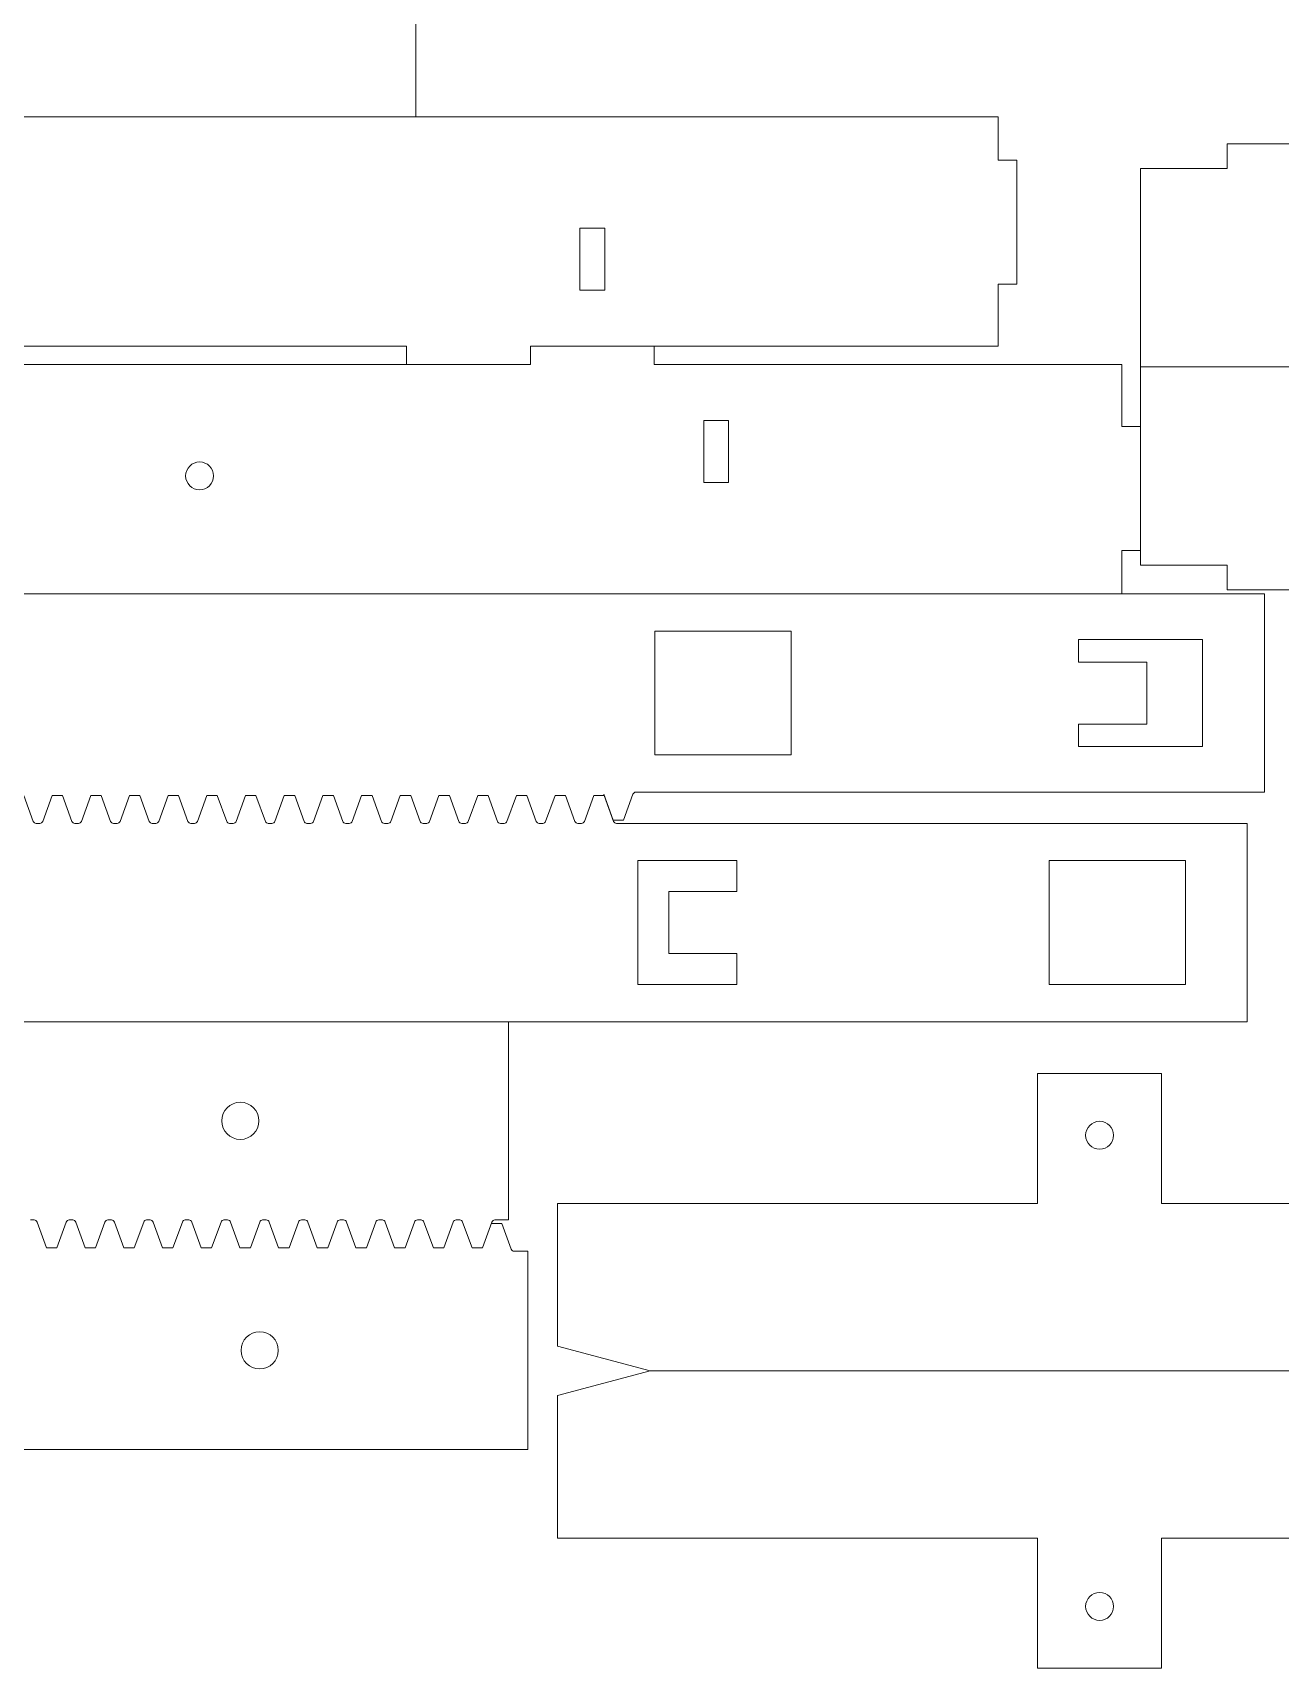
# Model space of a CAD drawing. Header units: millimetres. Extents: x -605 to 605, y -148 to 150.
# Drawn here: x -420.3 to -319.6, y -145 to -13.1 of the extents above; entities that cross this region are included whole.
import ezdxf

# ---------------------------------------------------------------- set-up
doc = ezdxf.new("R2010")
doc.units = ezdxf.units.MM
doc.header["$MEASUREMENT"] = 0
doc.layers.add('Default', color=7, linetype='Continuous')
doc.layers.add('PHOTOGATE_OBSTRU', color=7, linetype='Continuous')

msp = doc.modelspace()

# ---------------------------------------------------------------- linework, layer by layer
at = {"layer": 'Default', "lineweight": 9}
for points in [[(-422.6282, -76.7102), (-421.8691, -74.6247), (-421.0263, -74.6247), (-420.2672, -76.7102)], [(-419.5054, -76.7102), (-418.7463, -74.6247), (-417.9035, -74.6247), (-417.1444, -76.7102)], [(-416.3826, -76.7102), (-415.6235, -74.6247), (-414.7807, -74.6247), (-414.0216, -76.7102)], [(-413.2598, -76.7102), (-412.5007, -74.6247), (-411.6579, -74.6247), (-410.8988, -76.7102)], [(-410.137, -76.7102), (-409.3779, -74.6247), (-408.5351, -74.6247), (-407.776, -76.7102)], [(-407.0142, -76.7102), (-406.2551, -74.6247), (-405.4122, -74.6247), (-404.6532, -76.7102)], [(-403.8914, -76.7102), (-403.1323, -74.6247), (-402.2894, -74.6247), (-401.5304, -76.7102)], [(-400.7685, -76.7102), (-400.0095, -74.6247), (-399.1666, -74.6247), (-398.4076, -76.7102)], [(-397.6457, -76.7102), (-396.8867, -74.6247), (-396.0438, -74.6247), (-395.2848, -76.7102)], [(-394.5229, -76.7102), (-393.7639, -74.6247), (-392.921, -74.6247), (-392.162, -76.7102)], [(-391.4001, -76.7102), (-390.6411, -74.6247), (-389.7982, -74.6247), (-389.0391, -76.7102)], [(-388.2773, -76.7102), (-387.5183, -74.6247), (-386.6754, -74.6247), (-385.9163, -76.7102)], [(-385.1545, -76.7102), (-384.3955, -74.6247), (-383.5526, -74.6247), (-382.7935, -76.7102)], [(-382.0317, -76.7102), (-381.2726, -74.6247), (-380.4298, -74.6247), (-379.6707, -76.7102)], [(-378.9089, -76.7102), (-378.1498, -74.6247), (-377.307, -74.6247), (-376.5479, -76.7102)], [(-375.7861, -76.7102), (-375.027, -74.6247), (-374.1842, -74.6247), (-373.4251, -76.7102)], [(-373.1902, -76.8747), (-322.2778, -76.8747), (-322.2778, -92.8747), (-604.5804, -92.8747), (-604.5804, -76.8747), (-554.021, -76.8747)], [(-420.0323, -76.8747), (-419.7403, -76.8747)], [(-416.9095, -76.8747), (-416.6175, -76.8747)], [(-413.7867, -76.8747), (-413.4947, -76.8747)], [(-410.6639, -76.8747), (-410.3719, -76.8747)], [(-407.5411, -76.8747), (-407.2491, -76.8747)], [(-404.4183, -76.8747), (-404.1263, -76.8747)], [(-401.2955, -76.8747), (-401.0035, -76.8747)], [(-398.1726, -76.8747), (-397.8807, -76.8747)], [(-395.0498, -76.8747), (-394.7579, -76.8747)], [(-391.927, -76.8747), (-391.6351, -76.8747)], [(-388.8042, -76.8747), (-388.5122, -76.8747)], [(-385.6814, -76.8747), (-385.3894, -76.8747)], [(-382.5586, -76.8747), (-382.2666, -76.8747)], [(-379.4358, -76.8747), (-379.1438, -76.8747)], [(-376.313, -76.8747), (-376.021, -76.8747)], [(-383.0137, -108.8747), (-381.9136, -108.8747), (-381.9136, -92.8747), (-604.5804, -92.8747), (-604.5804, -108.8747), (-563.8446, -108.8747)], [(-420.4874, -108.8747), (-420.1954, -108.8747)], [(-419.9605, -109.0392), (-419.2014, -111.1247), (-418.3586, -111.1247), (-417.5995, -109.0392)], [(-417.3646, -108.8747), (-417.0726, -108.8747)], [(-416.8377, -109.0392), (-416.0786, -111.1247), (-415.2358, -111.1247), (-414.4767, -109.0392)], [(-414.2418, -108.8747), (-413.9498, -108.8747)], [(-413.7149, -109.0392), (-412.9558, -111.1247), (-412.113, -111.1247), (-411.3539, -109.0392)], [(-411.119, -108.8747), (-410.827, -108.8747)], [(-410.5921, -109.0392), (-409.833, -111.1247), (-408.9902, -111.1247), (-408.2311, -109.0392)], [(-407.9962, -108.8747), (-407.7042, -108.8747)], [(-407.4693, -109.0392), (-406.7102, -111.1247), (-405.8674, -111.1247), (-405.1083, -109.0392)], [(-404.8734, -108.8747), (-404.5814, -108.8747)], [(-404.3465, -109.0392), (-403.5874, -111.1247), (-402.7446, -111.1247), (-401.9855, -109.0392)], [(-401.7506, -108.8747), (-401.4586, -108.8747)], [(-401.2237, -109.0392), (-400.4646, -111.1247), (-399.6217, -111.1247), (-398.8627, -109.0392)], [(-398.6278, -108.8747), (-398.3358, -108.8747)], [(-398.1009, -109.0392), (-397.3418, -111.1247), (-396.4989, -111.1247), (-395.7399, -109.0392)], [(-395.505, -108.8747), (-395.213, -108.8747)], [(-394.9781, -109.0392), (-394.219, -111.1247), (-393.3761, -111.1247), (-392.6171, -109.0392)], [(-392.3821, -108.8747), (-392.0902, -108.8747)], [(-391.8552, -109.0392), (-391.0962, -111.1247), (-390.2533, -111.1247), (-389.4943, -109.0392)], [(-389.2593, -108.8747), (-388.9674, -108.8747)], [(-388.7324, -109.0392), (-387.9734, -111.1247), (-387.1305, -111.1247), (-386.3715, -109.0392)], [(-386.1365, -108.8747), (-385.8446, -108.8747)], [(-385.6096, -109.0392), (-384.8506, -111.1247), (-384.0077, -111.1247), (-383.2486, -109.0392)]]:
    msp.add_lwpolyline(points, dxfattribs=at)
at = {"layer": 'Default', "color": 240, "lineweight": 9}
for points in [[(-363.4783, -89.8747), (-363.4783, -87.3747), (-368.9783, -87.3747), (-368.9783, -82.3747), (-363.4783, -82.3747), (-363.4783, -79.8747), (-371.4783, -79.8747), (-371.4783, -89.8747), (-363.4783, -89.8747)], [(-327.2776, -79.8747), (-338.2809, -79.8747), (-338.2809, -89.8747), (-327.2776, -89.8747), (-327.2776, -79.8747)]]:
    msp.add_lwpolyline(points, dxfattribs=at)
at = {"layer": 'Default', "lineweight": 9}
for points in [[(-420.2672, -76.7102), (-420.2313, -76.809), (-420.1374, -76.8748), (-420.0323, -76.8747)], [(-419.7403, -76.8747), (-419.6352, -76.8748), (-419.5413, -76.809), (-419.5054, -76.7102)], [(-417.1444, -76.7102), (-417.1085, -76.809), (-417.0146, -76.8748), (-416.9095, -76.8747)], [(-416.6175, -76.8747), (-416.5124, -76.8748), (-416.4185, -76.809), (-416.3826, -76.7102)], [(-414.0216, -76.7102), (-413.9857, -76.809), (-413.8918, -76.8748), (-413.7867, -76.8747)], [(-413.4947, -76.8747), (-413.3896, -76.8748), (-413.2957, -76.809), (-413.2598, -76.7102)], [(-410.8988, -76.7102), (-410.8629, -76.809), (-410.769, -76.8748), (-410.6639, -76.8747)], [(-410.3719, -76.8747), (-410.2668, -76.8748), (-410.1729, -76.809), (-410.137, -76.7102)], [(-407.776, -76.7102), (-407.74, -76.809), (-407.6462, -76.8748), (-407.5411, -76.8747)], [(-407.2491, -76.8747), (-407.144, -76.8748), (-407.0501, -76.809), (-407.0142, -76.7102)], [(-404.6532, -76.7102), (-404.6172, -76.809), (-404.5234, -76.8748), (-404.4183, -76.8747)], [(-404.1263, -76.8747), (-404.0212, -76.8748), (-403.9273, -76.809), (-403.8914, -76.7102)], [(-401.5304, -76.7102), (-401.4944, -76.809), (-401.4006, -76.8748), (-401.2955, -76.8747)], [(-401.0035, -76.8747), (-400.8984, -76.8748), (-400.8045, -76.809), (-400.7685, -76.7102)], [(-398.4076, -76.7102), (-398.3716, -76.809), (-398.2777, -76.8748), (-398.1726, -76.8747)], [(-397.8807, -76.8747), (-397.7756, -76.8748), (-397.6817, -76.809), (-397.6457, -76.7102)], [(-395.2848, -76.7102), (-395.2488, -76.809), (-395.1549, -76.8748), (-395.0498, -76.8747)], [(-394.7579, -76.8747), (-394.6528, -76.8748), (-394.5589, -76.809), (-394.5229, -76.7102)], [(-392.162, -76.7102), (-392.126, -76.809), (-392.0321, -76.8748), (-391.927, -76.8747)], [(-391.6351, -76.8747), (-391.53, -76.8748), (-391.4361, -76.809), (-391.4001, -76.7102)], [(-389.0391, -76.7102), (-389.0032, -76.809), (-388.9093, -76.8748), (-388.8042, -76.8747)], [(-388.5122, -76.8747), (-388.4071, -76.8748), (-388.3133, -76.809), (-388.2773, -76.7102)], [(-385.9163, -76.7102), (-385.8804, -76.809), (-385.7865, -76.8748), (-385.6814, -76.8747)], [(-385.3894, -76.8747), (-385.2843, -76.8748), (-385.1905, -76.809), (-385.1545, -76.7102)], [(-382.7935, -76.7102), (-382.7576, -76.809), (-382.6637, -76.8748), (-382.5586, -76.8747)], [(-382.2666, -76.8747), (-382.1615, -76.8748), (-382.0677, -76.809), (-382.0317, -76.7102)], [(-379.6707, -76.7102), (-379.6348, -76.809), (-379.5409, -76.8748), (-379.4358, -76.8747)], [(-379.1438, -76.8747), (-379.0387, -76.8748), (-378.9448, -76.809), (-378.9089, -76.7102)], [(-376.5479, -76.7102), (-376.512, -76.809), (-376.4181, -76.8748), (-376.313, -76.8747)], [(-376.021, -76.8747), (-375.9159, -76.8748), (-375.822, -76.809), (-375.7861, -76.7102)], [(-373.4251, -76.7102), (-373.3892, -76.809), (-373.2953, -76.8748), (-373.1902, -76.8747)], [(-420.1954, -108.8747), (-420.0903, -108.8748), (-419.9965, -108.9406), (-419.9605, -109.0392)], [(-417.5995, -109.0392), (-417.5636, -108.9406), (-417.4697, -108.8748), (-417.3646, -108.8747)], [(-417.0726, -108.8747), (-416.9675, -108.8748), (-416.8736, -108.9406), (-416.8377, -109.0392)], [(-414.4767, -109.0392), (-414.4408, -108.9406), (-414.3469, -108.8748), (-414.2418, -108.8747)], [(-413.9498, -108.8747), (-413.8447, -108.8748), (-413.7508, -108.9406), (-413.7149, -109.0392)], [(-411.3539, -109.0392), (-411.318, -108.9406), (-411.2241, -108.8748), (-411.119, -108.8747)], [(-410.827, -108.8747), (-410.7219, -108.8748), (-410.628, -108.9406), (-410.5921, -109.0392)], [(-408.2311, -109.0392), (-408.1952, -108.9406), (-408.1013, -108.8748), (-407.9962, -108.8747)], [(-407.7042, -108.8747), (-407.5991, -108.8748), (-407.5052, -108.9406), (-407.4693, -109.0392)], [(-405.1083, -109.0392), (-405.0724, -108.9406), (-404.9785, -108.8748), (-404.8734, -108.8747)], [(-404.5814, -108.8747), (-404.4763, -108.8748), (-404.3824, -108.9406), (-404.3465, -109.0392)], [(-401.9855, -109.0392), (-401.9495, -108.9406), (-401.8557, -108.8748), (-401.7506, -108.8747)], [(-401.4586, -108.8747), (-401.3535, -108.8748), (-401.2596, -108.9406), (-401.2237, -109.0392)], [(-398.8627, -109.0392), (-398.8267, -108.9406), (-398.7329, -108.8748), (-398.6278, -108.8747)], [(-398.3358, -108.8747), (-398.2307, -108.8748), (-398.1368, -108.9406), (-398.1009, -109.0392)], [(-395.7399, -109.0392), (-395.7039, -108.9406), (-395.6101, -108.8748), (-395.505, -108.8747)], [(-395.213, -108.8747), (-395.1079, -108.8748), (-395.014, -108.9406), (-394.9781, -109.0392)], [(-392.6171, -109.0392), (-392.5811, -108.9406), (-392.4872, -108.8748), (-392.3821, -108.8747)], [(-392.0902, -108.8747), (-391.9851, -108.8748), (-391.8912, -108.9406), (-391.8552, -109.0392)], [(-389.4943, -109.0392), (-389.4583, -108.9406), (-389.3644, -108.8748), (-389.2593, -108.8747)], [(-388.9674, -108.8747), (-388.8623, -108.8748), (-388.7684, -108.9406), (-388.7324, -109.0392)], [(-386.3715, -109.0392), (-386.3355, -108.9406), (-386.2416, -108.8748), (-386.1365, -108.8747)], [(-385.8446, -108.8747), (-385.7395, -108.8748), (-385.6456, -108.9406), (-385.6096, -109.0392)], [(-383.2486, -109.0392), (-383.2127, -108.9406), (-383.1188, -108.8748), (-383.0137, -108.8747)]]:
    msp.add_open_spline(points, degree=3, dxfattribs=at)
at = {"layer": 'Default', "color": 240, "lineweight": 9}
msp.add_open_spline([(-402.0476, -100.8748), (-402.0476, -101.7032), (-402.7191, -102.3748), (-403.5476, -102.3748), (-404.376, -102.3748), (-405.0476, -101.7032), (-405.0476, -100.8748), (-405.0476, -100.0464), (-404.376, -99.3748), (-403.5476, -99.3748), (-402.7191, -99.3748), (-402.0476, -100.0464), (-402.0476, -100.8748)], degree=3, knots=[0, 0, 0, 0, 1, 1, 1, 2, 2, 2, 3, 3, 3, 4, 4, 4, 4], dxfattribs=at)
at = {"layer": 'PHOTOGATE_OBSTRU', "color": 250, "lineweight": 9}
for points in [[(-389.3934, -5.3552), (-401.3934, -5.3552), (-401.3934, 8.1448), (-411.3934, 8.1448), (-411.3934, -5.3552), (-582.3934, -5.3552), (-582.3934, 8.1448), (-592.3934, 8.1448), (-592.3934, -5.3552), (-604.3934, -5.3552), (-604.3934, -19.8552), (-389.3934, -19.8552), (-389.3934, -5.3552)], [(-285.7435, -18.0385), (-285.7435, -18.6385), (-282.1435, -18.6385), (-282.1435, -14.0385), (-292.1435, -14.0385), (-292.1435, -24.0385), (-303.6295, -24.0385), (-303.6295, -22.0385), (-323.8935, -22.0385), (-323.8935, -24.0385), (-330.8935, -24.0385), (-330.8935, -40.0385)], [(-562.6435, -39.8552), (-562.6435, -38.3552), (-600.3935, -38.3552), (-600.3935, -33.3552), (-601.8935, -33.3552), (-601.8935, -23.3552), (-600.3935, -23.3552), (-600.3935, -19.8552), (-342.3935, -19.8552), (-342.3935, -23.3552), (-340.8935, -23.3552), (-340.8935, -33.3552), (-342.3935, -33.3552), (-342.3935, -38.3552), (-380.1435, -38.3552), (-380.1435, -39.8552), (-427.6435, -39.8552), (-427.6435, -38.3552)], [(-390.1435, -39.8552), (-390.1435, -38.3552), (-437.6435, -38.3552), (-437.6435, -39.8552), (-485.1435, -39.8552), (-485.1435, -38.3552)], [(-330.8935, -44.8552), (-332.3935, -44.8552), (-332.3935, -39.8552), (-370.1435, -39.8552), (-370.1435, -38.3552)], [(-89.6435, -56.0385), (-78.1576, -56.0385), (-78.1576, -58.0385), (-57.8935, -58.0385), (-57.8935, -56.0385), (-50.8935, -56.0385), (-50.8935, -40.0385), (-330.8935, -40.0385), (-330.8935, -56.0385), (-323.8935, -56.0385), (-323.8935, -58.0385), (-303.6295, -58.0385), (-303.6295, -56.0385), (-292.1435, -56.0385), (-292.1435, -58.6385), (-287.1435, -58.6385)], [(-146.7001, -97.0485), (-146.7001, -107.5485), (-329.2001, -107.5485), (-329.2001, -97.0485), (-339.2001, -97.0485), (-339.2001, -107.5485), (-377.9501, -107.5485), (-377.9501, -119.0485), (-370.486, -121.0485)], [(-370.486, -121.0485), (-377.9501, -123.0485), (-377.9501, -134.5485), (-339.2001, -134.5485), (-339.2001, -145.0485), (-329.2001, -145.0485), (-329.2001, -134.5485), (-146.7001, -134.5485), (-146.7001, -145.0485), (-136.7001, -145.0485), (-136.7001, -134.5485), (-97.9501, -134.5485), (-97.9501, -123.0485), (-105.4142, -121.0485), (-370.486, -121.0485)]]:
    msp.add_lwpolyline(points, dxfattribs=at)
at = {"layer": 'PHOTOGATE_OBSTRU', "color": 240, "lineweight": 9}
for points in [[(-376.1435, -33.8547), (-374.1435, -33.8547), (-374.1435, -28.8547), (-376.1435, -28.8547), (-376.1435, -33.8547)], [(-364.1435, -44.3557), (-366.1435, -44.3557), (-366.1435, -49.3557), (-364.1435, -49.3557), (-364.1435, -44.3557)], [(-370.0907, -61.3552), (-370.0907, -71.3552), (-359.0907, -71.3552), (-359.0907, -61.3552), (-370.0907, -61.3552)], [(-330.3933, -63.8552), (-335.8933, -63.8552), (-335.8933, -62.0358), (-325.8933, -62.0358), (-325.8933, -70.6747), (-335.8933, -70.6747), (-335.8933, -68.8552), (-330.3933, -68.8552), (-330.3933, -63.8552)]]:
    msp.add_lwpolyline(points, dxfattribs=at)
at = {"layer": 'PHOTOGATE_OBSTRU', "color": 30, "lineweight": 9}
msp.add_lwpolyline([(-332.3935, -58.3552), (-332.3935, -54.8552), (-330.8935, -54.8552)], dxfattribs=at)
at = {"layer": 'PHOTOGATE_OBSTRU', "lineweight": 9}
for points in [[(-552.4601, -74.3552), (-603.1961, -74.3552), (-603.1961, -58.3552), (-320.8935, -58.3552), (-320.8935, -74.3552), (-371.6293, -74.3552)], [(-371.8642, -74.5197), (-372.6233, -76.6052), (-373.4662, -76.6052), (-374.2252, -74.5197)], [(-383.2895, -109.1468), (-382.4467, -109.1468), (-381.6876, -111.2323)], [(-381.4527, -111.3968), (-380.3526, -111.3968), (-380.3526, -127.3968), (-603.0194, -127.3968), (-603.0194, -111.3968), (-562.2835, -111.3968)]]:
    msp.add_lwpolyline(points, dxfattribs=at)
at = {"layer": 'PHOTOGATE_OBSTRU', "color": 240, "lineweight": 9}
for points in [[(-405.7168, -48.8316), (-405.7168, -48.2103), (-406.2205, -47.7066), (-406.8418, -47.7066), (-407.4631, -47.7066), (-407.9668, -48.2103), (-407.9668, -48.8316), (-407.9668, -49.4529), (-407.4631, -49.9566), (-406.8418, -49.9566), (-406.2205, -49.9566), (-405.7168, -49.453), (-405.7168, -48.8316)], [(-333.0751, -102.0385), (-333.0751, -101.4172), (-333.5787, -100.9135), (-334.2001, -100.9135), (-334.8214, -100.9135), (-335.3251, -101.4172), (-335.3251, -102.0385), (-335.3251, -102.6598), (-334.8214, -103.1635), (-334.2001, -103.1635), (-333.5787, -103.1635), (-333.0751, -102.6599), (-333.0751, -102.0385)], [(-400.4865, -119.3969), (-400.4865, -118.5685), (-401.1581, -117.8969), (-401.9865, -117.8969), (-402.815, -117.8969), (-403.4865, -118.5684), (-403.4865, -119.3969), (-403.4865, -120.2253), (-402.815, -120.8969), (-401.9866, -120.8969), (-401.1581, -120.8969), (-400.4866, -120.2253), (-400.4865, -119.3969)], [(-333.0751, -140.0585), (-333.0751, -139.4372), (-333.5787, -138.9335), (-334.2001, -138.9335), (-334.8214, -138.9335), (-335.3251, -139.4372), (-335.3251, -140.0585), (-335.3251, -140.6798), (-334.8214, -141.1835), (-334.2001, -141.1835), (-333.5787, -141.1835), (-333.0751, -140.6799), (-333.0751, -140.0585)]]:
    msp.add_open_spline(points, degree=3, knots=[0, 0, 0, 0, 1, 1, 1, 2, 2, 2, 3, 3, 3, 4, 4, 4, 4], dxfattribs=at)
at = {"layer": 'PHOTOGATE_OBSTRU', "lineweight": 9}
for points in [[(-371.6293, -74.3552), (-371.7344, -74.3553), (-371.8283, -74.4211), (-371.8642, -74.5197)], [(-381.6876, -111.2323), (-381.6517, -111.3311), (-381.5578, -111.3969), (-381.4527, -111.3968)]]:
    msp.add_open_spline(points, degree=3, dxfattribs=at)

doc.saveas('drawing.dxf')
